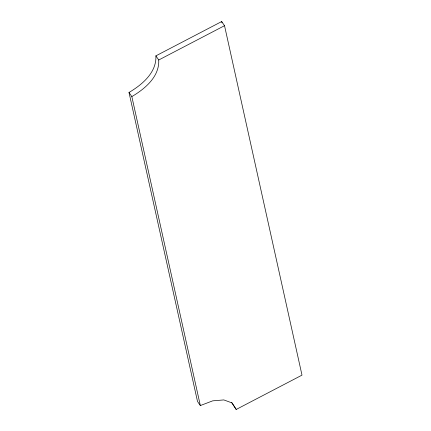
<?xml version="1.0" encoding="UTF-8"?>
<svg xmlns="http://www.w3.org/2000/svg" width="431" height="431" viewBox="0 0 431 431"><rect width="100%" height="100%" fill="white"/><g stroke="black" fill="none" stroke-linecap="round" stroke-linejoin="round"><path stroke-width="0.65" d="M155.893 55.858C156.728 72.591 142.106 84.686 129.004 92.466L197.5 401.428L200.334 405.566L212.688 400.846L223.84 399.925L232.099 402.947L236.204 409.45L301.996 375.142L224.524 25.688L221.685 21.55L155.893 55.858L158.732 59.995C159.562 76.729 144.945 88.824 131.838 96.603L200.334 405.566M158.732 59.995L224.524 25.688M129.004 92.466L131.838 96.603M236.204 409.45L231.657 402.602M221.685 21.55L221.981 22.865"/></g></svg>
